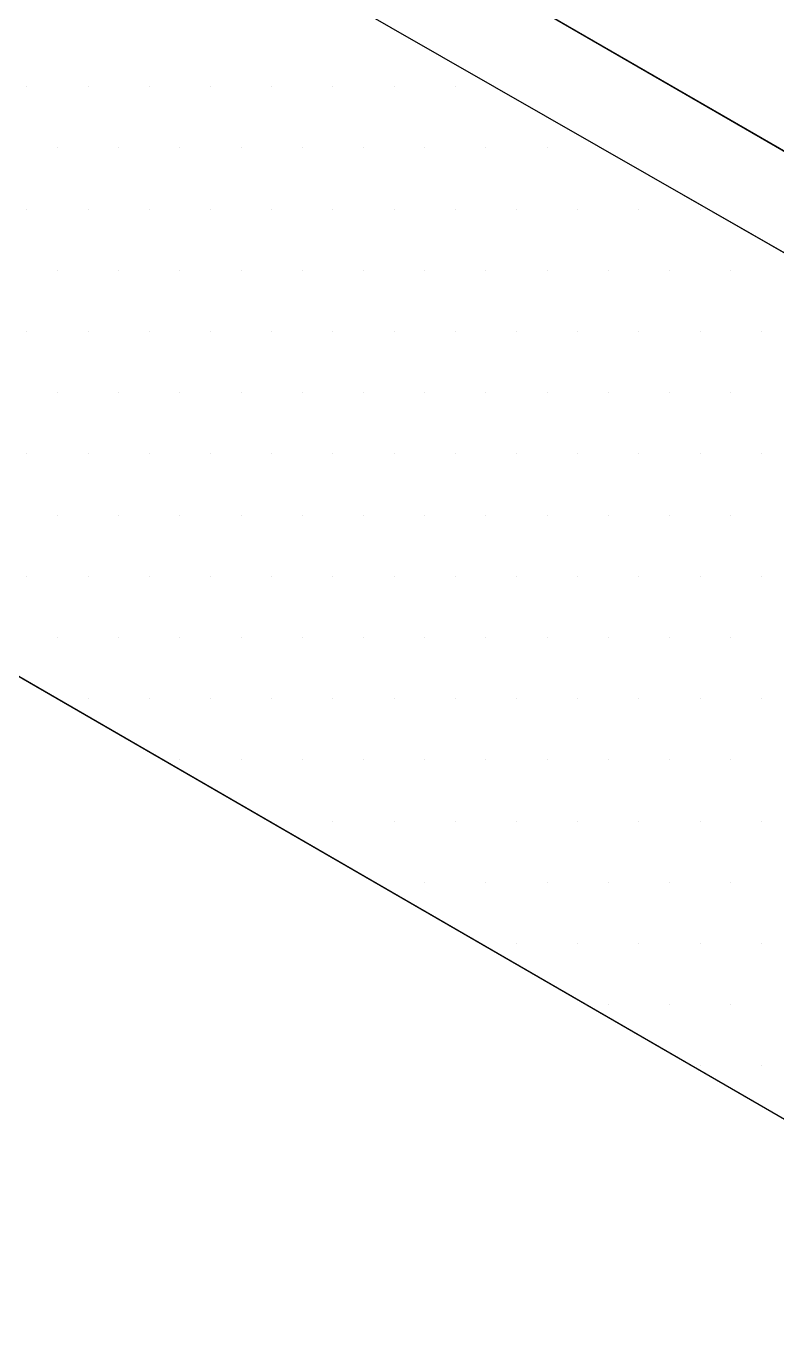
# Model space of a CAD drawing. Header units: inches. Extents: x -26 to 76, y -16 to 22.
# Drawn here: x 39.028 to 39.2579, y -4.5281 to -4.125 of the extents above; entities that cross this region are included whole.
import ezdxf

# ---------------------------------------------------------------- set-up
doc = ezdxf.new("R2010")
doc.units = ezdxf.units.IN
doc.header["$MEASUREMENT"] = 0
for name, color, linetype, lineweight in [('.ATI-HATCH', 7, 'Continuous', 0), ('G-ANNO-TTLB', 7, 'Continuous', 0), ('T', 7, 'Continuous', 0), ('TYVEK', 7, 'Continuous', 0)]:
    doc.layers.add(name, color=color, linetype=linetype, lineweight=lineweight)

# ---------------------------------------------------------------- blocks, each defined once
blk = doc.blocks.new('Block_351')
at = {"layer": '.ATI-HATCH'}
blk.add_lwpolyline([(38.68154, -3.86266), (38.68154, -4.12521), (39.82925, -4.78914), (39.82925, -4.52067)], close=True, dxfattribs=at)
at = {"layer": '.ATI-HATCH', "color": 8, "lineweight": 0, "true_color": 0x808080}
for points in [[(39.02813, -4.1435), (39.02813, -4.1435), (39.02813, -4.1435), (39.02813, -4.1435)], [(39.04689, -4.1435), (39.04689, -4.1435), (39.04689, -4.1435), (39.04689, -4.1435)], [(39.06564, -4.1435), (39.06564, -4.1435), (39.06564, -4.1435), (39.06564, -4.1435)], [(39.0844, -4.1435), (39.0844, -4.1435), (39.0844, -4.1435), (39.0844, -4.1435)], [(39.10315, -4.1435), (39.10315, -4.1435), (39.10315, -4.1435), (39.10315, -4.1435)], [(39.12191, -4.1435), (39.12191, -4.1435), (39.12191, -4.1435), (39.12191, -4.1435)], [(39.14066, -4.1435), (39.14066, -4.1435), (39.14066, -4.1435), (39.14066, -4.1435)], [(39.15942, -4.1435), (39.15942, -4.1435), (39.15942, -4.1435), (39.15942, -4.1435)], [(39.03751, -4.16225), (39.03751, -4.16225), (39.03751, -4.16225), (39.03751, -4.16225)], [(39.05626, -4.16225), (39.05626, -4.16225), (39.05626, -4.16225), (39.05626, -4.16225)], [(39.07502, -4.16225), (39.07502, -4.16225), (39.07502, -4.16225), (39.07502, -4.16225)], [(39.09378, -4.16225), (39.09378, -4.16225), (39.09378, -4.16225), (39.09378, -4.16225)], [(39.11253, -4.16225), (39.11253, -4.16225), (39.11253, -4.16225), (39.11253, -4.16225)], [(39.13129, -4.16225), (39.13129, -4.16225), (39.13129, -4.16225), (39.13129, -4.16225)], [(39.15004, -4.16225), (39.15004, -4.16225), (39.15004, -4.16225), (39.15004, -4.16225)], [(39.1688, -4.16225), (39.1688, -4.16225), (39.1688, -4.16225), (39.1688, -4.16225)], [(39.18755, -4.16225), (39.18755, -4.16225), (39.18755, -4.16225), (39.18755, -4.16225)], [(39.02813, -4.18101), (39.02813, -4.18101), (39.02813, -4.18101), (39.02813, -4.18101)], [(39.04689, -4.18101), (39.04689, -4.18101), (39.04689, -4.18101), (39.04689, -4.18101)], [(39.06564, -4.18101), (39.06564, -4.18101), (39.06564, -4.18101), (39.06564, -4.18101)], [(39.0844, -4.18101), (39.0844, -4.18101), (39.0844, -4.18101), (39.0844, -4.18101)], [(39.10315, -4.18101), (39.10315, -4.18101), (39.10315, -4.18101), (39.10315, -4.18101)], [(39.12191, -4.18101), (39.12191, -4.18101), (39.12191, -4.18101), (39.12191, -4.18101)], [(39.14066, -4.18101), (39.14066, -4.18101), (39.14066, -4.18101), (39.14066, -4.18101)], [(39.15942, -4.18101), (39.15942, -4.18101), (39.15942, -4.18101), (39.15942, -4.18101)], [(39.17818, -4.18101), (39.17818, -4.18101), (39.17818, -4.18101), (39.17818, -4.18101)], [(39.19693, -4.18101), (39.19693, -4.18101), (39.19693, -4.18101), (39.19693, -4.18101)], [(39.21569, -4.18101), (39.21569, -4.18101), (39.21569, -4.18101), (39.21569, -4.18101)], [(39.23444, -4.18101), (39.23444, -4.18101), (39.23444, -4.18101), (39.23444, -4.18101)], [(39.03751, -4.19976), (39.03751, -4.19976), (39.03751, -4.19976), (39.03751, -4.19976)], [(39.05626, -4.19976), (39.05626, -4.19976), (39.05626, -4.19976), (39.05626, -4.19976)], [(39.07502, -4.19976), (39.07502, -4.19976), (39.07502, -4.19976), (39.07502, -4.19976)], [(39.09378, -4.19976), (39.09378, -4.19976), (39.09378, -4.19976), (39.09378, -4.19976)], [(39.11253, -4.19976), (39.11253, -4.19976), (39.11253, -4.19976), (39.11253, -4.19976)], [(39.13129, -4.19976), (39.13129, -4.19976), (39.13129, -4.19976), (39.13129, -4.19976)], [(39.15004, -4.19976), (39.15004, -4.19976), (39.15004, -4.19976), (39.15004, -4.19976)], [(39.1688, -4.19976), (39.1688, -4.19976), (39.1688, -4.19976), (39.1688, -4.19976)], [(39.18755, -4.19976), (39.18755, -4.19976), (39.18755, -4.19976), (39.18755, -4.19976)], [(39.20631, -4.19976), (39.20631, -4.19976), (39.20631, -4.19976), (39.20631, -4.19976)], [(39.22507, -4.19976), (39.22507, -4.19976), (39.22507, -4.19976), (39.22507, -4.19976)], [(39.24382, -4.19976), (39.24382, -4.19976), (39.24382, -4.19976), (39.24382, -4.19976)], [(39.02813, -4.21852), (39.02813, -4.21852), (39.02813, -4.21852), (39.02813, -4.21852)], [(39.04689, -4.21852), (39.04689, -4.21852), (39.04689, -4.21852), (39.04689, -4.21852)], [(39.06564, -4.21852), (39.06564, -4.21852), (39.06564, -4.21852), (39.06564, -4.21852)], [(39.0844, -4.21852), (39.0844, -4.21852), (39.0844, -4.21852), (39.0844, -4.21852)], [(39.10315, -4.21852), (39.10315, -4.21852), (39.10315, -4.21852), (39.10315, -4.21852)], [(39.12191, -4.21852), (39.12191, -4.21852), (39.12191, -4.21852), (39.12191, -4.21852)], [(39.14066, -4.21852), (39.14066, -4.21852), (39.14066, -4.21852), (39.14066, -4.21852)], [(39.15942, -4.21852), (39.15942, -4.21852), (39.15942, -4.21852), (39.15942, -4.21852)], [(39.17818, -4.21852), (39.17818, -4.21852), (39.17818, -4.21852), (39.17818, -4.21852)], [(39.19693, -4.21852), (39.19693, -4.21852), (39.19693, -4.21852), (39.19693, -4.21852)], [(39.21569, -4.21852), (39.21569, -4.21852), (39.21569, -4.21852), (39.21569, -4.21852)], [(39.23444, -4.21852), (39.23444, -4.21852), (39.23444, -4.21852), (39.23444, -4.21852)], [(39.2532, -4.21852), (39.2532, -4.21852), (39.2532, -4.21852), (39.2532, -4.21852)], [(39.03751, -4.23728), (39.03751, -4.23728), (39.03751, -4.23728), (39.03751, -4.23728)], [(39.05626, -4.23728), (39.05626, -4.23728), (39.05626, -4.23728), (39.05626, -4.23728)], [(39.07502, -4.23728), (39.07502, -4.23728), (39.07502, -4.23728), (39.07502, -4.23728)], [(39.09378, -4.23728), (39.09378, -4.23728), (39.09378, -4.23728), (39.09378, -4.23728)], [(39.11253, -4.23728), (39.11253, -4.23728), (39.11253, -4.23728), (39.11253, -4.23728)], [(39.13129, -4.23728), (39.13129, -4.23728), (39.13129, -4.23728), (39.13129, -4.23728)], [(39.15004, -4.23728), (39.15004, -4.23728), (39.15004, -4.23728), (39.15004, -4.23728)], [(39.1688, -4.23728), (39.1688, -4.23728), (39.1688, -4.23728), (39.1688, -4.23728)], [(39.18755, -4.23728), (39.18755, -4.23728), (39.18755, -4.23728), (39.18755, -4.23728)], [(39.20631, -4.23728), (39.20631, -4.23728), (39.20631, -4.23728), (39.20631, -4.23728)], [(39.22507, -4.23728), (39.22507, -4.23728), (39.22507, -4.23728), (39.22507, -4.23728)], [(39.24382, -4.23728), (39.24382, -4.23728), (39.24382, -4.23728), (39.24382, -4.23728)], [(39.02813, -4.25603), (39.02813, -4.25603), (39.02813, -4.25603), (39.02813, -4.25603)], [(39.04689, -4.25603), (39.04689, -4.25603), (39.04689, -4.25603), (39.04689, -4.25603)], [(39.06564, -4.25603), (39.06564, -4.25603), (39.06564, -4.25603), (39.06564, -4.25603)], [(39.0844, -4.25603), (39.0844, -4.25603), (39.0844, -4.25603), (39.0844, -4.25603)], [(39.10315, -4.25603), (39.10315, -4.25603), (39.10315, -4.25603), (39.10315, -4.25603)], [(39.12191, -4.25603), (39.12191, -4.25603), (39.12191, -4.25603), (39.12191, -4.25603)], [(39.14066, -4.25603), (39.14066, -4.25603), (39.14066, -4.25603), (39.14066, -4.25603)], [(39.15942, -4.25603), (39.15942, -4.25603), (39.15942, -4.25603), (39.15942, -4.25603)], [(39.17818, -4.25603), (39.17818, -4.25603), (39.17818, -4.25603), (39.17818, -4.25603)], [(39.19693, -4.25603), (39.19693, -4.25603), (39.19693, -4.25603), (39.19693, -4.25603)], [(39.21569, -4.25603), (39.21569, -4.25603), (39.21569, -4.25603), (39.21569, -4.25603)], [(39.23444, -4.25603), (39.23444, -4.25603), (39.23444, -4.25603), (39.23444, -4.25603)], [(39.2532, -4.25603), (39.2532, -4.25603), (39.2532, -4.25603), (39.2532, -4.25603)], [(39.03751, -4.27479), (39.03751, -4.27479), (39.03751, -4.27479), (39.03751, -4.27479)], [(39.05626, -4.27479), (39.05626, -4.27479), (39.05626, -4.27479), (39.05626, -4.27479)], [(39.07502, -4.27479), (39.07502, -4.27479), (39.07502, -4.27479), (39.07502, -4.27479)], [(39.09378, -4.27479), (39.09378, -4.27479), (39.09378, -4.27479), (39.09378, -4.27479)], [(39.11253, -4.27479), (39.11253, -4.27479), (39.11253, -4.27479), (39.11253, -4.27479)], [(39.13129, -4.27479), (39.13129, -4.27479), (39.13129, -4.27479), (39.13129, -4.27479)], [(39.15004, -4.27479), (39.15004, -4.27479), (39.15004, -4.27479), (39.15004, -4.27479)], [(39.1688, -4.27479), (39.1688, -4.27479), (39.1688, -4.27479), (39.1688, -4.27479)], [(39.18755, -4.27479), (39.18755, -4.27479), (39.18755, -4.27479), (39.18755, -4.27479)], [(39.20631, -4.27479), (39.20631, -4.27479), (39.20631, -4.27479), (39.20631, -4.27479)], [(39.22507, -4.27479), (39.22507, -4.27479), (39.22507, -4.27479), (39.22507, -4.27479)], [(39.24382, -4.27479), (39.24382, -4.27479), (39.24382, -4.27479), (39.24382, -4.27479)], [(39.02813, -4.29354), (39.02813, -4.29354), (39.02813, -4.29354), (39.02813, -4.29354)], [(39.04689, -4.29354), (39.04689, -4.29354), (39.04689, -4.29354), (39.04689, -4.29354)], [(39.06564, -4.29354), (39.06564, -4.29354), (39.06564, -4.29354), (39.06564, -4.29354)], [(39.0844, -4.29354), (39.0844, -4.29354), (39.0844, -4.29354), (39.0844, -4.29354)], [(39.10315, -4.29354), (39.10315, -4.29354), (39.10315, -4.29354), (39.10315, -4.29354)], [(39.12191, -4.29354), (39.12191, -4.29354), (39.12191, -4.29354), (39.12191, -4.29354)], [(39.14066, -4.29354), (39.14066, -4.29354), (39.14066, -4.29354), (39.14066, -4.29354)], [(39.15942, -4.29354), (39.15942, -4.29354), (39.15942, -4.29354), (39.15942, -4.29354)], [(39.17818, -4.29354), (39.17818, -4.29354), (39.17818, -4.29354), (39.17818, -4.29354)], [(39.19693, -4.29354), (39.19693, -4.29354), (39.19693, -4.29354), (39.19693, -4.29354)], [(39.21569, -4.29354), (39.21569, -4.29354), (39.21569, -4.29354), (39.21569, -4.29354)], [(39.23444, -4.29354), (39.23444, -4.29354), (39.23444, -4.29354), (39.23444, -4.29354)], [(39.2532, -4.29354), (39.2532, -4.29354), (39.2532, -4.29354), (39.2532, -4.29354)], [(39.03751, -4.3123), (39.03751, -4.3123), (39.03751, -4.3123), (39.03751, -4.3123)], [(39.05626, -4.3123), (39.05626, -4.3123), (39.05626, -4.3123), (39.05626, -4.3123)], [(39.07502, -4.3123), (39.07502, -4.3123), (39.07502, -4.3123), (39.07502, -4.3123)], [(39.09378, -4.3123), (39.09378, -4.3123), (39.09378, -4.3123), (39.09378, -4.3123)], [(39.11253, -4.3123), (39.11253, -4.3123), (39.11253, -4.3123), (39.11253, -4.3123)], [(39.13129, -4.3123), (39.13129, -4.3123), (39.13129, -4.3123), (39.13129, -4.3123)], [(39.15004, -4.3123), (39.15004, -4.3123), (39.15004, -4.3123), (39.15004, -4.3123)], [(39.1688, -4.3123), (39.1688, -4.3123), (39.1688, -4.3123), (39.1688, -4.3123)], [(39.18755, -4.3123), (39.18755, -4.3123), (39.18755, -4.3123), (39.18755, -4.3123)], [(39.20631, -4.3123), (39.20631, -4.3123), (39.20631, -4.3123), (39.20631, -4.3123)], [(39.22507, -4.3123), (39.22507, -4.3123), (39.22507, -4.3123), (39.22507, -4.3123)], [(39.24382, -4.3123), (39.24382, -4.3123), (39.24382, -4.3123), (39.24382, -4.3123)], [(39.04689, -4.33105), (39.04689, -4.33105), (39.04689, -4.33105), (39.04689, -4.33105)], [(39.06564, -4.33105), (39.06564, -4.33105), (39.06564, -4.33105), (39.06564, -4.33105)], [(39.0844, -4.33105), (39.0844, -4.33105), (39.0844, -4.33105), (39.0844, -4.33105)], [(39.10315, -4.33105), (39.10315, -4.33105), (39.10315, -4.33105), (39.10315, -4.33105)], [(39.12191, -4.33105), (39.12191, -4.33105), (39.12191, -4.33105), (39.12191, -4.33105)], [(39.14066, -4.33105), (39.14066, -4.33105), (39.14066, -4.33105), (39.14066, -4.33105)], [(39.15942, -4.33105), (39.15942, -4.33105), (39.15942, -4.33105), (39.15942, -4.33105)], [(39.17818, -4.33105), (39.17818, -4.33105), (39.17818, -4.33105), (39.17818, -4.33105)], [(39.19693, -4.33105), (39.19693, -4.33105), (39.19693, -4.33105), (39.19693, -4.33105)], [(39.21569, -4.33105), (39.21569, -4.33105), (39.21569, -4.33105), (39.21569, -4.33105)], [(39.23444, -4.33105), (39.23444, -4.33105), (39.23444, -4.33105), (39.23444, -4.33105)], [(39.2532, -4.33105), (39.2532, -4.33105), (39.2532, -4.33105), (39.2532, -4.33105)], [(39.07502, -4.34981), (39.07502, -4.34981), (39.07502, -4.34981), (39.07502, -4.34981)], [(39.09378, -4.34981), (39.09378, -4.34981), (39.09378, -4.34981), (39.09378, -4.34981)], [(39.11253, -4.34981), (39.11253, -4.34981), (39.11253, -4.34981), (39.11253, -4.34981)], [(39.13129, -4.34981), (39.13129, -4.34981), (39.13129, -4.34981), (39.13129, -4.34981)], [(39.15004, -4.34981), (39.15004, -4.34981), (39.15004, -4.34981), (39.15004, -4.34981)], [(39.1688, -4.34981), (39.1688, -4.34981), (39.1688, -4.34981), (39.1688, -4.34981)], [(39.18755, -4.34981), (39.18755, -4.34981), (39.18755, -4.34981), (39.18755, -4.34981)], [(39.20631, -4.34981), (39.20631, -4.34981), (39.20631, -4.34981), (39.20631, -4.34981)], [(39.22507, -4.34981), (39.22507, -4.34981), (39.22507, -4.34981), (39.22507, -4.34981)], [(39.24382, -4.34981), (39.24382, -4.34981), (39.24382, -4.34981), (39.24382, -4.34981)], [(39.10315, -4.36857), (39.10315, -4.36857), (39.10315, -4.36857), (39.10315, -4.36857)], [(39.12191, -4.36857), (39.12191, -4.36857), (39.12191, -4.36857), (39.12191, -4.36857)], [(39.14066, -4.36857), (39.14066, -4.36857), (39.14066, -4.36857), (39.14066, -4.36857)], [(39.15942, -4.36857), (39.15942, -4.36857), (39.15942, -4.36857), (39.15942, -4.36857)], [(39.17818, -4.36857), (39.17818, -4.36857), (39.17818, -4.36857), (39.17818, -4.36857)], [(39.19693, -4.36857), (39.19693, -4.36857), (39.19693, -4.36857), (39.19693, -4.36857)], [(39.21569, -4.36857), (39.21569, -4.36857), (39.21569, -4.36857), (39.21569, -4.36857)], [(39.23444, -4.36857), (39.23444, -4.36857), (39.23444, -4.36857), (39.23444, -4.36857)], [(39.2532, -4.36857), (39.2532, -4.36857), (39.2532, -4.36857), (39.2532, -4.36857)], [(39.15004, -4.38732), (39.15004, -4.38732), (39.15004, -4.38732), (39.15004, -4.38732)], [(39.1688, -4.38732), (39.1688, -4.38732), (39.1688, -4.38732), (39.1688, -4.38732)], [(39.18755, -4.38732), (39.18755, -4.38732), (39.18755, -4.38732), (39.18755, -4.38732)], [(39.20631, -4.38732), (39.20631, -4.38732), (39.20631, -4.38732), (39.20631, -4.38732)], [(39.22507, -4.38732), (39.22507, -4.38732), (39.22507, -4.38732), (39.22507, -4.38732)], [(39.24382, -4.38732), (39.24382, -4.38732), (39.24382, -4.38732), (39.24382, -4.38732)], [(39.17818, -4.40608), (39.17818, -4.40608), (39.17818, -4.40608), (39.17818, -4.40608)], [(39.19693, -4.40608), (39.19693, -4.40608), (39.19693, -4.40608), (39.19693, -4.40608)], [(39.21569, -4.40608), (39.21569, -4.40608), (39.21569, -4.40608), (39.21569, -4.40608)], [(39.23444, -4.40608), (39.23444, -4.40608), (39.23444, -4.40608), (39.23444, -4.40608)], [(39.2532, -4.40608), (39.2532, -4.40608), (39.2532, -4.40608), (39.2532, -4.40608)], [(39.20631, -4.42483), (39.20631, -4.42483), (39.20631, -4.42483), (39.20631, -4.42483)], [(39.22507, -4.42483), (39.22507, -4.42483), (39.22507, -4.42483), (39.22507, -4.42483)], [(39.24382, -4.42483), (39.24382, -4.42483), (39.24382, -4.42483), (39.24382, -4.42483)], [(39.23444, -4.44359), (39.23444, -4.44359), (39.23444, -4.44359), (39.23444, -4.44359)], [(39.2532, -4.44359), (39.2532, -4.44359), (39.2532, -4.44359), (39.2532, -4.44359)]]:
    blk.add_open_spline(points, degree=3, dxfattribs=at)

msp = doc.modelspace()

# ---------------------------------------------------------------- hatches: boundary and pattern name
at = {"layer": 'G-ANNO-TTLB', "true_color": 0xff00ff, "transparency": 33554687}
h = msp.add_hatch(color=6, dxfattribs=at)
edge = h.paths.add_edge_path()
edge.add_spline(control_points=[(71.22733, -15.13455), (71.22733, -15.13455), (30.5273, -15.13455), (30.5273, -15.13455), (30.5273, -15.13455), (30.5273, 19.00075), (30.5273, 19.00075), (30.5273, 19.00075), (71.22733, 19.00075), (71.22733, 19.00075), (71.22733, 19.00075), (71.22733, -15.13455), (71.22733, -15.13455)], knot_values=[0, 0, 0, 0, 1, 1, 1, 2, 2, 2, 3, 3, 3, 4, 4, 4, 4], degree=3, periodic=0)
edge = h.paths.add_edge_path()
edge.add_spline(control_points=[(30.65233, 18.87572), (30.65233, 18.87572), (30.65233, -15.00951), (30.65233, -15.00951), (30.65233, -15.00951), (71.10229, -15.00951), (71.10229, -15.00951), (71.10229, -15.00951), (71.10229, 18.87572), (71.10229, 18.87572), (71.10229, 18.87572), (30.65233, 18.87572), (30.65233, 18.87572)], knot_values=[0, 0, 0, 0, 1, 1, 1, 2, 2, 2, 3, 3, 3, 4, 4, 4, 4], degree=3, periodic=0)
edge.add_line((30.65233, 18.87572), (30.65233, 18.87572))

# ---------------------------------------------------------------- linework, layer by layer
at = {"layer": 'G-ANNO-TTLB'}
for points in [[(71.22733, -15.13455), (71.22733, -15.13455), (30.5273, -15.13455), (30.5273, -15.13455), (30.5273, -15.13455), (30.5273, 19.00075), (30.5273, 19.00075), (30.5273, 19.00075), (71.22733, 19.00075), (71.22733, 19.00075), (71.22733, 19.00075), (71.22733, -15.13455), (71.22733, -15.13455)], [(30.65233, 18.87572), (30.65233, 18.87572), (30.65233, -15.00951), (30.65233, -15.00951), (30.65233, -15.00951), (71.10229, -15.00951), (71.10229, -15.00951), (71.10229, -15.00951), (71.10229, 18.87572), (71.10229, 18.87572), (71.10229, 18.87572), (30.65233, 18.87572), (30.65233, 18.87572)]]:
    msp.add_open_spline(points, degree=3, knots=[0, 0, 0, 0, 1, 1, 1, 2, 2, 2, 3, 3, 3, 4, 4, 4, 4], dxfattribs=at)
at = {"layer": 'T', "color": 3, "lineweight": 25, "true_color": 0x00ff00}
msp.add_line((38.62842, -3.79777), (39.77571, -4.46146), dxfattribs=at)
at = {"layer": 'TYVEK', "color": 3, "lineweight": 25, "true_color": 0x00ff00}
for p, q in [((39.77571, -4.46146), (38.62842, -3.79777)), ((39.82925, -4.52067), (38.68154, -3.86266))]:
    msp.add_line(p, q, dxfattribs=at)
at = {"layer": 'TYVEK', "color": 4, "lineweight": 25, "true_color": 0x00ffff}
msp.add_line((39.82925, -4.78914), (38.68154, -4.12521), dxfattribs=at)

# ---------------------------------------------------------------- block references
at = {"layer": '.ATI-HATCH'}
msp.add_blockref('Block_351', (0, 0), dxfattribs=at)

doc.saveas('drawing.dxf')
